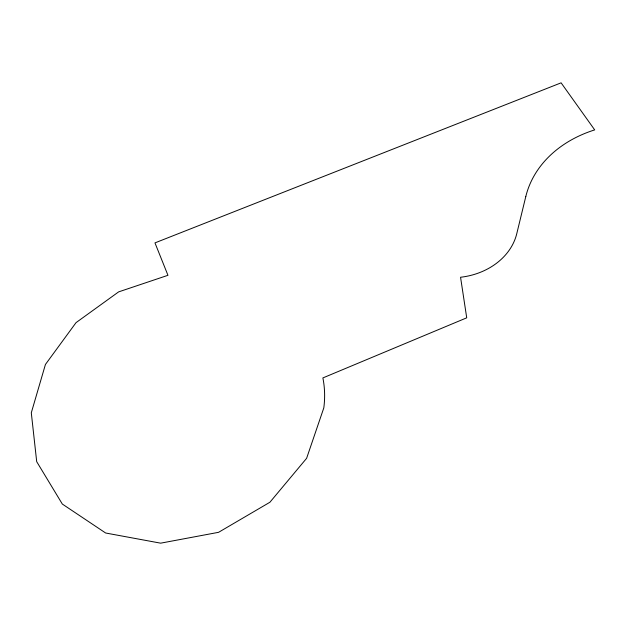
<?xml version="1.0" encoding="UTF-8"?>
<svg xmlns="http://www.w3.org/2000/svg" width="626" height="626" viewBox="0 0 626 626"><rect width="100%" height="100%" fill="white"/><g stroke="black" fill="none" stroke-linecap="round" stroke-linejoin="round"><path stroke-width="0.94" d="M525.801 196.541L516.755 233.725A65.464 53.703 -2.4 0 1 460.556 277.255L466.722 317.82L322.883 377.924A113.032 98.618 -25.4 0 1 323.806 407.909L306.615 458.31L269.908 502.248L218.576 532.319L160.647 543.165L105.653 533.008L62.326 504.055L36.699 461.667L31.3 412.808L45.432 364.465L76.036 322.64L118.619 291.888L167.956 275.299L154.966 242.888L561.107 82.835L594.7 129.895A122.86 97.445 8.4 0 0 525.801 196.541"/></g></svg>
